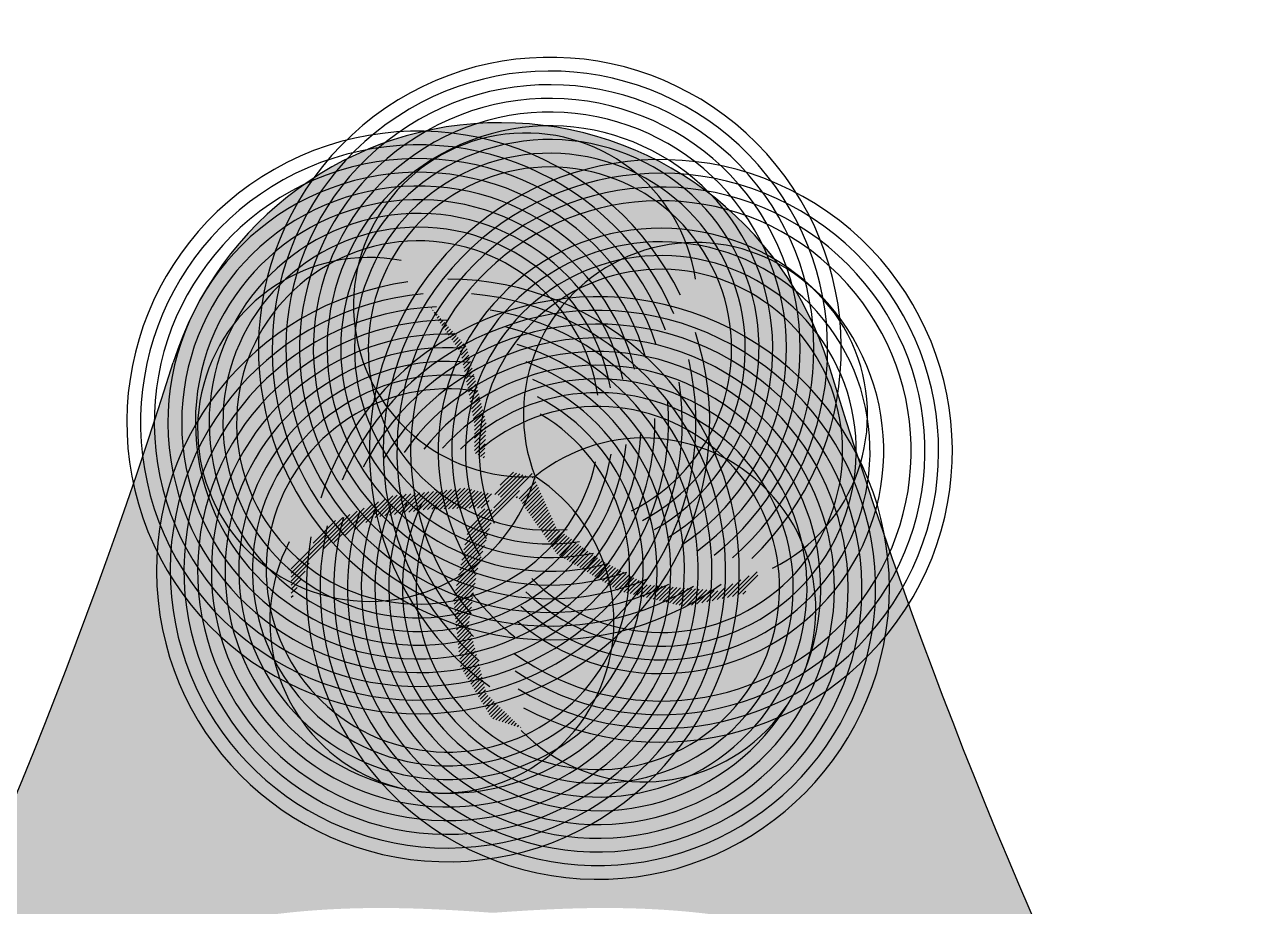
# Model space of a CAD drawing. Extents: x 652 to 897, y 187 to 370.
# Drawn here: x 840.26 to 847.41, y 224.1 to 229.24 of the extents above; entities that cross this region are included whole.
import ezdxf

# ---------------------------------------------------------------- set-up
doc = ezdxf.new("R2010")
doc.units = 0
doc.layers.get('0').update_dxf_attribs({"linetype": 'CONTINUOUS'})
doc.layers.add('40', color=3, linetype='CONTINUOUS')
doc.layers.add('ROAD', color=1, linetype='CONTINUOUS')

# ---------------------------------------------------------------- blocks, each defined once
blk = doc.blocks.new('WH51')
at = {"layer": '40', "color": 3}
for p, q in [((-100.0660938322544, 207.4378458242863), (-100.025436013937, 207.4784546177834)), ((-98.30146613717079, 204.3558264095336), (-97.72715812921524, 204.9301589298993)), ((-96.53690379858017, 201.2737988233566), (-95.42881487309933, 202.3818632420152)), ((-94.77227610349655, 198.1917794067413), (-93.13053697347641, 199.8335675541312)), ((-93.00771376490593, 195.1097599919885), (-90.8321937173605, 197.2852636966854)), ((-91.24308605492115, 192.0277324039489), (-88.53385046124458, 194.7369680088013)), ((-89.32399787008762, 189.1002224981785), (-86.23557256162167, 192.1886723209172)), ((-87.34692980349064, 186.230684299022), (-83.93722930550575, 189.6403766330332)), ((-85.36986173689365, 183.3611379303038), (-81.63888604938984, 187.0920809451491)), ((-83.39279367029667, 180.4915997311473), (-79.34060814976692, 184.543785257265)), ((-81.41572561860085, 177.6220533605665), (-77.04226489365101, 181.9954813998193)), ((-79.43865755200386, 174.75251516141), (-74.74398699402809, 179.4471857119352)), ((-77.46158948540688, 171.8829687908292), (-72.44564373791218, 176.8988900240511)), ((-75.48445604741573, 169.0134305916727), (-70.14730048179626, 174.350594336167)), ((-73.50738798081875, 166.1438842229545), (-67.84902258217335, 171.8022986482829)), ((-71.53031992912292, 163.274346023798), (-65.55067932605743, 169.2540029603988)), ((-69.55325186252594, 160.4048078246415), (-63.25233606994152, 166.7057072743773)), ((-67.57618379592896, 157.5352614540607), (-60.9540581703186, 164.157403415069)), ((-65.59911572933197, 154.6657232549042), (-58.65571491420269, 161.6091077271849)), ((-64.32944138348103, 151.0888076722622), (-57.13274629414082, 158.2854945939034)), ((-63.53909787535667, 147.0325285829604), (-56.14198981225491, 154.429612133652)), ((-62.74875435233116, 142.9762413222343), (-55.151233330369, 150.5737378429621)), ((-61.95841084420681, 138.9199622310698), (-54.16054220497608, 146.7178553808481)), ((-61.1680673211813, 134.8636749703437), (-53.16978572309017, 142.8619810901582)), ((-60.37772381305695, 130.8073958810419), (-52.17902924120426, 139.0060986280441)), ((-59.58744566142559, 126.7511086203158), (-51.18833811581135, 135.1502243373543)), ((-58.79710215330124, 122.694829531014), (-50.19758163392544, 131.2943418752402)), ((-58.00675863027573, 118.6385422702879), (-49.20682515203953, 127.4384675845504)), ((-57.21641512215137, 114.5822631791234), (-48.21606865525246, 123.5825851224363)), ((-56.42607159912586, 110.5259759183973), (-47.2253775447607, 119.7267108317465)), ((-55.63572809100151, 106.4696968290955), (-46.23462106287479, 115.870828371495)), ((-54.84544993937016, 102.4134095683694), (-45.24386456608772, 112.0149540789425)), ((-54.05510641634464, 98.35713047906756), (-44.25317345559597, 108.1590716186911)), ((-53.26476290822029, 94.30084321834147), (-43.2624169588089, 104.3031973280013)), ((-52.47441938519478, 90.244564127177), (-42.27166047692299, 100.4473148658872)), ((-51.68407587707043, 86.1882768664509), (-41.28090399503708, 96.59143240377307)), ((-50.89373235404491, 82.13199777714908), (-40.29021286964417, 92.73555811308324)), ((-50.10345420241356, 78.07571051642299), (-39.29945638775826, 88.87967565096915)), ((-49.31311069428921, 74.01943142712116), (-38.30869990587234, 85.02380136027932)), ((-48.52276717126369, 69.96314416639507), (-37.31800878047943, 81.16791890002787)), ((-48.28150029480457, 65.35778027586639), (-36.32725229859352, 77.3120446074754)), ((-48.28150029480457, 60.51116584055126), (-35.33649581670761, 73.45616214722395)), ((-48.28150029480457, 55.66455140709877), (-34.3458046913147, 69.60028785653412)), ((-48.28150029480457, 50.81793697178364), (-34.34175199270248, 64.75770161673427)), ((-48.28150029480457, 45.97132253646851), (-34.62746793031693, 59.62533855251968)), ((-48.28150029480457, 41.12470810301602), (-34.91324925422668, 54.49297548830509)), ((-48.28150029480457, 36.27809366770089), (-35.19896519184113, 49.36061242595315)), ((-47.05032667517662, 32.66262015886605), (-35.48474650084972, 44.22824936173856)), ((-44.01877002418041, 30.84757055528462), (-35.77046245336533, 39.09588629752398)), ((-40.98721335828304, 29.03251277841628), (-36.05624376237392, 33.96352323330939)), ((-37.95565670728683, 27.2174631729722), (-36.34195971488953, 28.83116834051907)), ((-58.50367298722267, -70.87636771425605), (17.17693158984184, 4.804236855357885)), ((-25.1250431984663, -32.65111532248557), (13.42654210329056, 5.90042912773788)), ((-23.71868799626827, -16.70496584102511), (2.175242930650711, 9.188997771590948)), ((-19.72363257408142, -17.55653303489089), (5.925697788596153, 8.092805499210954)), ((-17.45306998491287, -5.592733398079872), (-1.575146540999413, 10.2851900421083)), ((-17.00308860838413, -19.68257899023592), (9.676087260246277, 6.996621398255229)), ((17.81804391741753, 5.44534101523459), (20.86541920900345, 8.492716310545802)), ((20.92738643288612, 3.708044582977891), (22.35890765488148, 5.139549454674125)), ((23.85233071446419, 1.786382600665092), (24.67777591943741, 2.611860483884811)), ((-138.6442832052708, -39.54487045668066), (-113.7871266156435, -14.68765666894615)), ((-132.9004840999842, -38.64762041531503), (-108.3723159134388, -14.1194930896163)), ((-127.1566196233034, -37.75037854351103), (-102.9575052261353, -13.55132134072483)), ((-121.4127551466227, -36.85313667170703), (-97.5427598953247, -12.98315776139498)), ((-115.6688906699419, -35.95589479990304), (-92.12794919312, -12.41498601064086)), ((-109.9250261932611, -35.05865292809904), (-86.71320386230946, -11.84682243131101)), ((-104.4347828179598, -34.41505667753518), (-81.29839316010475, -11.27865068241954)), ((-99.46498565375805, -34.29181675426662), (-75.8836478292942, -10.71048710308969)), ((-94.49512313306332, -34.16858500242233), (-70.46883714199066, -10.14232352375984)), ((-89.52526059746742, -34.04534508101642), (-65.05402643978596, -9.574151773005724)), ((-84.55539807677269, -33.92210515774786), (-59.67412133514881, -9.040812071412802)), ((-79.5855355411768, -33.79886523447931), (-55.67906591296196, -9.892387436702847)), ((-74.61567302048206, -33.6756253130734), (-51.68401050567627, -10.74396280013025)), ((-69.64581048488617, -33.55238538980484), (-47.68895509839058, -11.59552999399602)), ((-64.67594796419144, -33.42914546653628), (-43.69389969110489, -12.44710535928607)), ((-59.7566789239645, -76.97600443288684), (5.611743614077568, -11.60756555758417)), ((-59.70608542859554, -33.30590554326773), (-39.69890964031219, -13.29867255315185)), ((-54.73628827929497, -33.18266562186182), (-35.7038542330265, -14.15024791844189)), ((5.195099040865898, -21.71749619953334), (25.3457537740469, -1.566784255206585)), ((7.166480228304863, -24.59270492196083), (26.83924221992493, -4.919959282502532)), ((9.137861430644989, -27.46791364438832), (28.33266527950764, -8.27312613837421)), ((11.10930800437927, -30.34312236681581), (29.82608835399151, -11.62629299424589)), ((-217.102169662714, -74.38316980563104), (-171.9834317713976, -29.26447276771069)), ((-204.2313559055328, -66.35901132971048), (-163.3971152454615, -25.52472164668143)), ((-191.3606075048447, -58.33485285378993), (-154.8107333481312, -21.78497052751482)), ((-178.4898591041565, -50.31069437600672), (-146.2757946997881, -18.0966626573354)), ((-167.3636055886745, -44.03108798712492), (-140.8609839975834, -17.52849090658128)), ((-161.6197411119938, -43.13384611532092), (-135.4462386667728, -16.96032732725143)), ((-155.875876635313, -42.2365960739553), (-130.0314279794693, -16.39215557835996)), ((-150.1320121586323, -41.3393542021513), (-124.6166826486588, -15.82399199903011)), ((-144.3881476819515, -40.44211232848465), (-119.201871946454, -15.255820248276)), ((-49.76642574369907, -33.05942569859326), (-31.70879881083965, -15.00181511230767)), ((-44.79656322300434, -32.9361857753247), (-27.71374340355396, -15.85339047573507)), ((-40.13169968128204, -33.11797753162682), (-30.79504379630089, -23.78132163919508)), ((1.865733668208122, -20.20018993318081), (3.223652467131615, -18.84228747710586)), ((13.08068919181824, -33.21833108924329), (31.31957678496838, -14.97945984825492)), ((15.05213576555252, -36.09353981353343), (32.81299984455109, -18.3326267041266)), ((17.02351696789265, -38.96874853596091), (34.30648827552795, -21.68580173142254)), ((18.99489817023277, -41.8439572583884), (35.79991135001183, -25.03896858729422)), ((20.9663447290659, -44.71916598081589), (37.29333440959454, -28.3921354431659)), ((-268.0788361728191, -115.6666319537908), (-189.1561955660582, -36.74397500790656)), ((-268.0764176100492, -110.8176071364433), (-197.7425774633884, -40.48372612893581)), ((-229.9729180634022, -82.40732828341424), (-180.5698136687279, -33.0042238868773)), ((-57.25060167908669, -64.77672282606363), (-27.44848710298538, -34.97456739842892)), ((-55.9975957274437, -58.67708610743284), (-31.67624641954899, -34.35570410825312)), ((-44.13701759278774, -41.96991805173457), (-35.90394036471844, -33.73684081993997)), ((22.93772593140602, -47.59437470324337), (38.7868228405714, -31.74530229903758)), ((24.90910713374615, -50.46958342567086), (40.28024591505527, -35.09847732447088)), ((26.88055369257927, -53.34479214809835), (41.77366897463799, -38.45164418034256)), ((28.8519348949194, -56.22000087238848), (43.26715740561485, -41.80481103621423)), ((-268.0740644335747, -105.9685823209584), (-206.3289593607187, -44.22347724810243)), ((-241.7523766607046, -74.80032097175717), (-214.9152758866549, -47.96322836913168)), ((-62.26269081234932, -89.17528604157269), (-30.37709188461304, -57.28967078030109)), ((-61.00968486070633, -83.0756493229419), (-28.39642867445946, -50.46236045472324)), ((30.82338145375252, -59.09520959481597), (44.76058048009872, -45.15797789208591)), ((32.79476265609264, -61.97041831724346), (46.25406891107559, -48.51114474795759)), ((34.76614385843277, -64.84562703967094), (47.74749198555946, -51.86431977339089)), ((36.73759041726589, -67.72083576209843), (49.24091504514217, -55.21748662926257)), ((38.70897161960602, -70.59604448452592), (51.02168820798397, -58.28332789428532)), ((-64.76876805722713, -101.3745676483959), (-34.33848367631435, -70.9442750941962)), ((-63.51576212048531, -95.27492276020348), (-32.35782046616077, -64.11697293817997)), ((40.6804181933403, -73.47125320881605), (53.85139384865761, -60.30023669824004)), ((42.65179939568043, -76.34646193124354), (56.68109947443008, -62.31715367175639)), ((44.62318058311939, -79.22167065367103), (59.51080511510372, -64.33407064713538)), ((46.59462715685368, -82.09687937609851), (62.3405107408762, -66.35098762065172)), ((48.5660083591938, -84.972088098526), (65.17021636664867, -68.36789642460644)), ((50.60419388115406, -87.78051701001823), (67.99992200732231, -70.38481339812279)), ((53.63575053215027, -89.59559929929674), (70.82962763309479, -72.40173037350178)), ((-67.27484531700611, -113.5738492570817), (-38.29987545311451, -84.59887940622866)), ((-66.02177400887012, -107.4742043670267), (-36.31914688646793, -77.77157725021243)), ((56.66730719804764, -91.4106815867126), (73.65933325886726, -74.41864734701812)), ((59.69879849255085, -93.22576387412846), (76.4890388995409, -76.43556432053447)), ((62.73035514354706, -95.04084616340697), (79.31874452531338, -78.45247312448919)), ((65.76184643805027, -96.85592845082283), (82.14838479459286, -80.46939009986818)), ((68.79340310394764, -98.67101890966296), (84.97809042036533, -82.48630707338452)), ((71.82495975494385, -100.4861011989415), (87.80779606103897, -84.50322404690087)), ((74.85645104944706, -102.3011834863573), (90.63750168681145, -86.52013285085559)), ((-268.0812547206879, -120.5156567692757), (-246.4553487300873, -98.889718092978)), ((-69.78085719048977, -125.7731226943433), (-42.26120187342167, -98.25348371826112)), ((-68.52785125374794, -119.6734859757125), (-40.28053866326809, -91.42618156224489)), ((77.88800771534443, -104.1162657737732), (93.46720731258392, -88.53704982437193)), ((80.91956436634064, -105.9313480630517), (96.29691295325756, -90.55396679975092)), ((83.95105566084385, -107.7464303504676), (99.12661857903004, -92.57088377326727)), ((86.98261231184006, -109.5615126397461), (101.9563242048025, -94.58780074864626)), ((90.01410360634327, -111.3766030985862), (105.0314148068428, -96.35932459123433)), ((93.04566027224064, -113.1916853860021), (108.1945537477732, -98.04277556203306)), ((96.07721692323685, -115.0067676734179), (111.3577580749989, -99.72622653283179)), ((99.10870821774006, -116.8218499626964), (114.5208970159292, -101.4096775036305)), ((-268.0836732685566, -125.3646815847605), (-251.3095783293247, -108.590586643666)), ((-73.29991546273232, -143.8320079222322), (-46.75127601623535, -117.2834093328565)), ((-72.28693445026875, -137.9724043011665), (-45.87321098148823, -111.5587216839194)), ((-71.03386314213276, -131.8727675825357), (-44.24193045496941, -105.0807858742774)), ((102.1402648836374, -118.6369322501123), (117.6840359717607, -103.0931284744292)), ((105.1718215346336, -120.4520145375282), (120.8472402840853, -104.7765794470906)), ((108.2033128291368, -122.2670968268067), (124.0103792399168, -106.4600304178894)), ((111.2348694950342, -124.0821872856468), (127.1735835522413, -108.1434813886881)), ((114.2663607895374, -125.8972695730627), (130.3367225080729, -109.8269241880625)), ((117.2979174405336, -127.7123518623412), (133.4999268203974, -111.5103751607239)), ((120.329474106431, -129.527434149757), (136.6630657762289, -113.1938261315227)), ((123.3609654009342, -131.3425164371729), (139.8262047320604, -114.8772771023214)), ((126.7655673325062, -132.7845616191626), (142.989409044385, -116.5607280731201)), ((255.0465364307165, -140.2088293656707), (281.0149195492268, -114.240446260199)), ((261.1821409463882, -138.919831123203), (290.687623411417, -109.4143404923379)), ((267.3177454471588, -137.6308410521597), (291.715638667345, -113.2329805232584)), ((-268.0885103791952, -135.0627312157303), (-261.0181029140949, -127.992331918329)), ((-268.0860918313265, -130.2137064002454), (-256.1638079434633, -118.2914633657783)), ((-72.84339746832848, -148.2221043594182), (-47.62934106588364, -123.008088812232)), ((-72.38687945902348, -152.6122089680284), (-48.50747147202492, -128.7327764611691)), ((130.6817256659269, -133.7150095552206), (146.1525480002165, -118.2441790439188)), ((134.5978839844465, -134.645457489416), (149.315752312541, -119.9276300147176)), ((138.5140423178673, -135.5759054236114), (152.4788912683725, -121.611080987379)), ((142.430200651288, -136.5063533596694), (155.6420302242041, -123.2945319581777)), ((146.3464243412018, -137.4368012938648), (158.8360874205828, -124.9470891971141)), ((150.2625826746225, -138.3672492280602), (163.2957662343979, -125.3340738303959)), ((154.1787409931421, -139.2976971622556), (167.7553797066212, -125.7210584636778)), ((158.0948993265629, -140.2281450983137), (172.2149931639433, -126.1080430969596)), ((162.0110576599836, -141.1585930325091), (176.6746066212654, -126.4950277302414)), ((165.9272159934044, -142.0890409667045), (181.1342854499817, -126.8820123616606)), ((169.843374311924, -143.0194889008999), (185.5938989073038, -127.2689888253808)), ((173.7595980167389, -143.9499368369579), (190.0535123646259, -127.6559734586626)), ((177.6757563352585, -144.8803847711533), (194.5131911933422, -128.0429580900818)), ((181.5919146686792, -145.8108327053487), (198.9728046506643, -128.4299427233636)), ((185.5080730021, -146.7412806414068), (203.4324181079865, -128.8169273566455)), ((189.4242313355207, -147.6717285756022), (207.8920315802097, -129.2039119899273)), ((193.3403896540403, -148.6021765097976), (212.3517103940248, -129.5908966232091)), ((197.2565479874611, -149.532624443993), (216.8113238662481, -129.9778812564909)), ((201.1727716773748, -150.463072380051), (221.2709373235703, -130.3648658879101)), ((205.9616350233555, -150.5207826215774), (225.7306161522865, -130.751850521192)), ((212.0972395241261, -149.231792550534), (230.1902296096087, -131.1388269849122)), ((218.2328440397978, -147.9427943080664), (234.6498430669308, -131.5258116163313)), ((224.3684485405684, -146.6538042351604), (239.1094565242529, -131.9127962496132)), ((230.5041184127331, -145.3648059945554), (243.5691353529692, -132.299780882895)), ((236.6397229135036, -144.0758077520877), (251.9967425912619, -128.7187390550971)), ((242.7753274291754, -142.7868176791817), (261.6695118248463, -123.8926414567977)), ((248.9109319299459, -141.4978194385767), (271.3422156870365, -119.0665438584983)), ((-268.0908635556698, -139.9117560312152), (-265.8723325133324, -137.693200469017)), ((-71.93036146461964, -157.0023054033518), (-49.3855365216732, -134.4574641101062)), ((-71.4738434702158, -161.3924100119621), (-50.26360155642033, -140.1821435876191)), ((-71.01732547581196, -165.7825064491481), (-51.14166660606861, -145.9068312384188)), ((273.4533499479294, -136.341842809692), (277.049997985363, -132.7452111281455)), ((-70.56080748140812, -170.1726110558957), (-52.01973164081573, -151.6315107159317)), ((-70.10428947210312, -174.5627156626433), (-52.89779669046402, -157.3561983648688)), ((-69.64777147769928, -178.9528120998293), (-53.7758617401123, -163.0808860138059)), ((-69.19125348329544, -183.3429167084396), (-54.65392677485943, -168.8055654931813)), ((-68.7347354888916, -187.7330131437629), (-54.86336028575897, -173.8615971002728)), ((-68.2782174795866, -192.1231177523732), (-53.87646041810513, -177.7213280014694)), ((-67.82169948518276, -196.5132141895592), (-52.88956053555012, -181.5810670722276)), ((-67.36518149077892, -200.9033187963068), (-51.90266066789627, -185.4407979734242)), ((-66.90866349637508, -205.2934152334929), (-50.91582615673542, -189.3005288727582)), ((-66.45214548707008, -209.6835198402405), (-49.92892627418041, -193.1602679435164)), ((-65.9956928640604, -214.0736162774265), (-48.94202640652657, -197.019998844713)), ((-65.53917486965656, -218.4637208841741), (-47.95519189536572, -200.8797379154712)), ((-65.08265686035156, -222.8538254927844), (-46.96829201281071, -204.7394688166678)), ((-63.42699472606182, -226.0447696186602), (-45.98139214515686, -208.599207887426)), ((-61.60039980709553, -229.0648054741323), (-44.99449226260185, -212.4589387886226)), ((-59.77380488812923, -232.084849499166), (-44.007657751441, -216.3186778593808)), ((-57.94720996916294, -235.1048935241997), (-43.02075788378716, -220.1784087605774)), ((-56.12068040668964, -238.1249375492334), (-42.03385800123215, -224.0381478313357)), ((-54.29408548772335, -241.1449815742671), (-41.0470234900713, -227.8978787325323)), ((-52.46749056875706, -244.1650174297392), (-40.06012362241745, -231.7576096318662)), ((-50.64096100628376, -247.1850614547729), (-39.07322373986244, -235.6173487044871)), ((-48.81436608731747, -250.2051054798067), (-38.0863238722086, -239.477079603821)), ((-46.98777116835117, -253.2251495048404), (-37.09948936104774, -243.3368186764419)), ((-45.16124160587788, -256.2451853603125), (-36.11258947849274, -247.1965495757759)), ((-43.33464668691158, -259.2652293853462), (-35.12568961083889, -251.0562886465341)), ((-41.50805176794529, -262.2852734103799), (-34.13885509967804, -254.9160195477307)), ((-39.68152220547199, -265.3053174372762), (-32.10066957771778, -257.7244893144816)), ((-37.8549272865057, -268.3253532908857), (-29.64276726543903, -260.1131932642311)), ((-36.02833236753941, -271.3453973159194), (-27.18486495316029, -262.5018890444189)), ((-34.20180281996727, -274.3654413409531), (-24.72689726948738, -264.8905848246068)), ((-32.37520788609982, -277.3854853678495), (-22.26899495720863, -267.279280602932)), ((-30.54861296713352, -280.4055293928832), (-19.81109264492989, -269.6679763831198)), ((-28.72208341956139, -283.4255652464926), (-17.35319033265114, -272.0566721633077)), ((-26.28496757149696, -285.8351210355759), (-14.89522264897823, -274.4453679434955)), ((-22.60700391232967, -287.0037554707378), (-12.43732033669949, -276.8340637218207)), ((-18.92904025316238, -288.1723899058998), (-9.979418024420738, -279.2227595020086)), ((-15.25107659399509, -289.3410243410617), (-7.521515712141991, -281.6114552821964)), ((-11.57304757833481, -290.5096669476479), (-5.063548028469086, -284.0001510623842)), ((-7.895083919167519, -291.6783013828099), (-2.605645716190338, -286.3888468425721)), ((-4.217120260000229, -292.8469358179718), (-0.1477434039115906, -288.7775426208973)), ((-0.5391566008329391, -294.0155702531338), (2.310224279761314, -291.1662384010851)), ((3.138807058334351, -295.1842046882957), (4.768126592040062, -293.554934181273)), ((6.816836073994637, -296.3528472948819), (7.22602890431881, -295.9436299614608))]:
    blk.add_line(p, q, dxfattribs=at)
for centre, radius, start, end in [((-173.9710750810409, 61.49845223136072), 206.3189196395816, 344.0673645776995, 79.47202162894514), ((-80.15762849196108, -107.7425374554878), 349.5069585796461, 90.0259824901297, 97.9012580258578), ((12.95751468367962, 210.8626130803605), 206.3189196395816, 273.1854195677489, 8.590076618994484), ((-80.15762849196108, -107.7425374554878), 333.0569992620531, 85.12781022021167, 95.07959598275062), ((-115.7119852328979, 69.82983494237124), 349.5069585796461, 18.02598249012971, 25.90125802585779), ((-80.15762849196108, -107.7425374554878), 316.6070399444602, 80.75475702284564, 92.49233749893718), ((-80.15762849196108, -107.7425374554878), 300.1570806268672, 76.73909274243039, 90.10480355905453), ((-115.7119852328979, 69.82983494237124), 333.0569992620531, 13.12781022021167, 23.07959598275063), ((-115.7119852328979, 69.82983494237124), 316.6070399444602, 8.754757022845643, 20.49233749893717), ((-80.15762849196108, -107.7425374554878), 283.7071213092743, 72.98102513374768, 87.89534845921601), ((-115.7119852328979, 69.82983494237124), 300.1570806268672, 4.739092742430389, 18.10480355905453), ((-80.15762849196108, -107.7425374554878), 267.2571619916812, 69.41441787153384, 85.85164697292262), ((-115.7119852328979, 69.82983494237124), 283.7071213092743, 0.9810251337476723, 15.89534845921602), ((-80.15762849196108, -107.7425374554878), 250.8072026740883, 65.99160782598989, 83.9689178297048), ((-115.7119852328979, 69.82983494237124), 267.2571619916812, 357.4144178715338, 13.85164697292262), ((-80.15762849196108, -107.7425374554878), 234.3572433564953, 62.67558565093411, 82.2493578493347), ((-115.7119852328979, 69.82983494237124), 250.8072026740883, 353.9916078259899, 11.96891782970479), ((-80.15762849196108, -107.7425374554878), 217.9072840389024, 59.43539877552172, 80.7025419078183), ((-115.7119852328979, 69.82983494237124), 234.3572433564953, 350.6755856509341, 10.2493578493347), ((-115.7119852328979, 69.82983494237124), 217.9072840389024, 347.4353987755217, 8.702541907818308), ((-87.38665616501385, -168.533877277092), 206.3189196395816, 57.18541956774892, 152.5900766189945), ((99.71063386224705, -128.8012155913748), 283.7071213092743, 144.9810251337477, 159.895348459216), ((99.71063386224705, -128.8012155913748), 267.2571619916812, 141.4144178715338, 157.8516469729226), ((99.71063386224705, -128.8012155913748), 250.8072026740883, 137.99160782599, 155.9689178297048), ((99.71063386224705, -128.8012155913748), 234.3572433564953, 134.6755856509342, 154.2493578493347), ((99.71063386224705, -128.8012155913748), 217.9072840389024, 131.4353987755218, 152.7025419078183), ((99.71063386224705, -128.8012155913748), 316.6070399444602, 152.7547570228456, 164.4923374989372), ((99.71063386224705, -128.8012155913748), 300.1570806268672, 148.7390927424304, 162.1048035590545), ((99.71063386224705, -128.8012155913748), 333.0569992620531, 157.1278102202117, 167.0795959827506), ((154.7810369849867, -155.0564190024161), 206.3189196395816, 129.1854195677489, 224.5900766189945), ((216.7971451386729, 79.42350725193683), 206.3189196395816, 201.1854195677489, 296.5900766189945), ((99.71063386224705, -128.8012155913748), 349.5069585796461, 162.0259824901297, 169.9012580258578), ((42.18247618671012, 158.5169184128172), 217.9072840389024, 275.4353987755218, 296.7025419078183), ((175.320976734758, 35.75617794622667), 217.9072840389024, 203.4353987755218, 224.7025419078183), ((42.18247618671012, 158.5169184128172), 234.3572433564953, 278.6755856509341, 298.2493578493347), ((42.18247618671012, 158.5169184128172), 250.8072026740883, 281.9916078259899, 299.9689178297048), ((175.320976734758, 35.75617794622667), 234.3572433564953, 206.6755856509342, 226.2493578493347), ((42.18247618671012, 158.5169184128172), 267.2571619916812, 285.4144178715339, 301.8516469729226), ((42.18247618671012, 158.5169184128172), 283.7071213092743, 288.9810251337477, 303.895348459216), ((42.18247618671012, 158.5169184128172), 300.1570806268672, 292.7390927424304, 306.1048035590545), ((175.320976734758, 35.75617794622667), 250.8072026740883, 209.9916078259899, 227.9689178297048), ((42.18247618671012, 158.5169184128172), 316.6070399444602, 296.7547570228456, 308.4923374989372), ((42.18247618671012, 158.5169184128172), 333.0569992620531, 301.1278102202116, 311.0795959827506), ((42.18247618671012, 158.5169184128172), 349.5069585796461, 306.0259824901297, 313.9012580258578), ((175.320976734758, 35.75617794622667), 267.2571619916812, 213.4144178715339, 229.8516469729226), ((175.320976734758, 35.75617794622667), 283.7071213092743, 216.9810251337477, 231.895348459216), ((175.320976734758, 35.75617794622667), 300.1570806268672, 220.7390927424304, 234.1048035590545), ((175.320976734758, 35.75617794622667), 316.6070399444602, 224.7547570228456, 236.4923374989372), ((175.320976734758, 35.75617794622667), 333.0569992620531, 229.1278102202116, 239.0795959827506), ((175.320976734758, 35.75617794622667), 349.5069585796461, 234.0259824901297, 241.9012580258578)]:
    blk.add_arc(centre, radius, start, end, dxfattribs=at)

msp = doc.modelspace()

# ---------------------------------------------------------------- hatches: boundary and pattern name
h = msp.add_hatch()
h.set_pattern_fill('AR-SAND,_O', color=3, scale=0.015)
h.set_pattern_definition([(37.50000000000001, (621.510797047651, 27.91900302845534), (-0.02400046943976069, 0.7341198559940135), [0, -0.5791200000000001, 0, -0.6476999999999999, 0, -0.6191249999999999]), (7.499999999999999, (621.510797047651, 27.91900302845534), (0.674284924707004, 1.075237650852531), [0, -0.31242, 0, -0.52197, 0, -0.200025]), (327.5, (621.042167047651, 27.91900302845534), (1.186488555362187, 0.002155777017818536), [0, -0.1905, 0, -0.6858, 0, -0.89535]), (317.5, (621.042167047651, 27.91900302845534), (1.145334678708446, 0.3343939848858243), [0, -0.09524999999999999, 0, -0.4495799999999999, 0, -0.51435])])
h.paths.add_polyline_path([(841.7424745208247, 220.7922433466746), (844.2424745208247, 220.7922433466746), (844.2424745208247, 219.2922433466746), (841.7424745208247, 219.2922433466746)], flags=17)
edge = h.paths.add_edge_path()
edge.add_line((829.1277458505245, 206.5874720662353), (856.5799552364444, 206.6696349054128))
edge.add_arc((856.5739693815332, 208.6696259477785), 2, 270.1714823675998, 416.7596014785668)
edge.add_arc((874.7841569035699, 236.4549313049898), 31.22098919931604, 197.1292668367236, 236.7596014785668, ccw=False)
edge.add_arc((843.0367613033578, 226.6704029063023), 2, 17.12926683672367, 162.5063651991398)
edge.add_arc((811.352231181403, 236.656627134309), 31.22098919931632, 302.336357694273, 342.50636519913985, ccw=False)
edge.add_arc((829.1217599956132, 208.5874631086), 2, 122.336357694273, 270.1714823675998)
edge = h.paths.add_edge_path()
edge.add_spline(control_points=[(842.9924745208247, 221.8054783868651), (842.4498158151205, 221.8473950676725), (840.8469993056432, 221.9712017021453), (840.2988397422297, 218.8708360396583), (842.8009589626046, 216.0173084427755), (843.914826234634, 209.5590827611782), (837.0649123073207, 205.7244482634125), (831.3843116664409, 208.0365296738701), (831.1118844648778, 212.5690957335684), (832.7942444534891, 213.983783151113), (833.5169258302732, 214.5435841414534)], knot_values=[0, 0, 0, 0, 1.492723776036479, 4.408963289764105, 6.477103742050039, 13.07118107319936, 20.51540853448634, 25.14613522583975, 28.93694719276226, 31.57815234295472, 31.57815234295472, 31.57815234295472, 31.57815234295472], degree=3, periodic=0)
edge.add_arc((836.0062505921782, 212.3560140945938), 3.313940325375668, -104.5833161486799, 138.6916246934232, ccw=False)
edge.add_spline(control_points=[(835.1718416366089, 209.1488405453426), (835.2785994714856, 209.1195894066419), (835.3898141266022, 209.0942460931202), (835.8052273487525, 209.0190973752011), (836.1252866985049, 208.9961758969453), (837.0178023545128, 209.0287586716653), (837.6071691654549, 209.1565227039686), (838.4627901114156, 209.5013523728244), (838.761470917263, 209.65744410418), (839.3048206512884, 210.0122299478905), (839.5479309030949, 210.2098916756769), (839.9644111209714, 210.6310161796454), (840.138248613067, 210.8543175437481), (840.4085059384284, 211.3042173740634), (840.5074805597129, 211.5317742965238), (840.684085776638, 212.1476759113287), (840.7347069377166, 212.5649871074332), (840.7113434369621, 213.45576078297), (840.6370002217396, 213.9269216637732), (840.4455553320831, 214.5944385126174), (840.372684509411, 214.8030390097716), (840.2065747621588, 215.2049904309077), (840.1126107493948, 215.3995043395914), (839.9123623585008, 215.7598503152744), (839.8155683862525, 215.9092729905546), (839.5815772636046, 216.2476979226882), (839.4873760346825, 216.3823218785067), (839.3036531773455, 216.6605978193955), (839.214836266613, 216.8004602919777), (839.035547655874, 217.110924508407), (838.9443896235956, 217.2821803897393), (838.7711914079334, 217.6613861533532), (838.6890319886636, 217.8707520714333), (838.5443951080003, 218.3411885285228), (838.4866601932862, 218.5976887869234), (838.3737050793778, 219.351653572704), (838.3682088332631, 219.8388436197282), (838.4497342219222, 220.5754431473996), (838.4931898234064, 220.8239303573099), (838.6193763198943, 221.3213436979894), (838.7004013048211, 221.567400287554), (838.8911393757099, 222.0086323112693), (838.989737477739, 222.2012639416149), (839.228966952818, 222.582397263619), (839.3680925560092, 222.7691896593349), (839.700540207336, 223.1307982354617), (839.8902295054056, 223.3026236792754), (840.2365017203997, 223.5415047794464), (840.3554045173129, 223.6127432740391), (840.6242123504743, 223.7527601810795), (840.7779134196547, 223.8184767841763), (841.1019793917766, 223.9319884397237), (841.2698165654466, 223.9752428110064), (841.6772535468444, 224.0563150659156), (841.9011677992061, 224.0769280733687), (842.311715518787, 224.0944266612875), (842.4945475854103, 224.0900405545959), (842.7784417604082, 224.0773652229299), (842.8901853075741, 224.0699590422817), (842.9924745208247, 224.0623369387066)], knot_values=[0.1655059243182748, 0.1655059243182748, 0.1655059243182748, 0.1655059243182748, 0.6684228555270622, 0.6684228555270622, 1.991581763645435, 1.991581763645435, 4.329377963234059, 4.329377963234059, 5.674594929180905, 5.674594929180905, 7.019811895127752, 7.019811895127752, 8.365028861074599, 8.365028861074599, 9.710245827021446, 9.710245827021446, 11.57156758402285, 11.57156758402285, 13.43288934102425, 13.43288934102425, 14.300617438944, 14.300617438944, 15.16834553686375, 15.16834553686375, 16.03607363478349, 16.03607363478349, 16.47721079161915, 16.47721079161915, 16.84247681862322, 16.84247681862322, 17.2077428456273, 17.2077428456273, 17.57300887263138, 17.57300887263138, 17.98269436368734, 17.98269436368734, 18.77222083729268, 18.77222083729268, 19.16698407409535, 19.16698407409535, 19.56174731089802, 19.56174731089802, 19.86029241017084, 19.86029241017084, 20.15883750944366, 20.15883750944366, 20.45738260871648, 20.45738260871648, 20.60665515835289, 20.60665515835289, 20.78822600552651, 20.78822600552651, 21.00544582124908, 21.00544582124908, 21.34604289238114, 21.34604289238114, 21.6866399635132, 21.6866399635132, 21.9338763254237, 21.9338763254237, 21.9338763254237, 21.9338763254237], degree=3, periodic=0)
edge.add_spline(control_points=[(842.9924745208234, 224.0623369387065), (843.0947637340743, 224.0699590422817), (843.2065072812406, 224.0773652229299), (843.490401456239, 224.0900405545959), (843.6732335228623, 224.0944266612875), (844.0837812424433, 224.0769280733687), (844.3076954948049, 224.0563150659156), (844.7151324762027, 223.9752428110064), (844.8829696498727, 223.9319884397237), (845.2070356219946, 223.8184767841763), (845.360736691175, 223.7527601810795), (845.6295445243364, 223.6127432740391), (845.7484473212496, 223.5415047794464), (846.0947195362437, 223.3026236792754), (846.2844088343134, 223.1307982354617), (846.6168564856401, 222.7691896593349), (846.7559820888313, 222.582397263619), (846.9952115639103, 222.2012639416149), (847.0938096659394, 222.0086323112693), (847.2845477368282, 221.567400287554), (847.365572721755, 221.3213436979894), (847.4917592182429, 220.8239303573099), (847.5352148197271, 220.5754431473996), (847.6167402083862, 219.8388436197282), (847.6112439622715, 219.351653572704), (847.4982888483631, 218.5976887869234), (847.440553933649, 218.3411885285228), (847.2959170529857, 217.8707520714333), (847.2137576337159, 217.6613861533532), (847.0405594180537, 217.2821803897393), (846.9494013857753, 217.110924508407), (846.7701127750363, 216.8004602919777), (846.6812958643038, 216.6605978193955), (846.4975730069668, 216.3823218785067), (846.4033717780447, 216.2476979226882), (846.1693806553968, 215.9092729905546), (846.0725866831485, 215.7598503152744), (845.8723382922545, 215.3995043395914), (845.7783742794905, 215.2049904309077), (845.6122645322383, 214.8030390097716), (845.5393937095662, 214.5944385126174), (845.3479488199097, 213.9269216637732), (845.2736056046872, 213.45576078297), (845.2502421039327, 212.5649871074332), (845.3008632650113, 212.1476759113287), (845.4774684819364, 211.5317742965238), (845.5764431032209, 211.3042173740634), (845.8467004285823, 210.8543175437481), (846.020537920678, 210.6310161796454), (846.4370181385544, 210.2098916756769), (846.6801283903609, 210.0122299478905), (847.2234781243864, 209.65744410418), (847.5221589302337, 209.5013523728244), (848.3777798761944, 209.1565227039686), (848.9671466871365, 209.0287586716653), (849.8596623431445, 208.9961758969453), (850.1797216928968, 209.0190973752011), (850.5951349150471, 209.0942460931202), (850.7063495701638, 209.1195894066419), (850.8131074050405, 209.1488405453426)], knot_values=[0.1655059243172232, 0.1655059243172232, 0.1655059243172232, 0.1655059243172232, 0.412742286228768, 0.412742286228768, 0.7533393573608309, 0.7533393573608309, 1.093936428492894, 1.093936428492894, 1.311156244215464, 1.311156244215464, 1.492727091389081, 1.492727091389081, 1.641999641025491, 1.641999641025491, 1.940544740298312, 1.940544740298312, 2.239089839571133, 2.239089839571133, 2.537634938843953, 2.537634938843953, 2.932398175646622, 2.932398175646622, 3.327161412449291, 3.327161412449291, 4.116687886054629, 4.116687886054629, 4.526373377110596, 4.526373377110596, 4.891639404114672, 4.891639404114672, 5.256905431118748, 5.256905431118748, 5.622171458122825, 5.622171458122825, 6.06330861495848, 6.06330861495848, 6.931036712878226, 6.931036712878226, 7.798764810797971, 7.798764810797971, 8.666492908717718, 8.666492908717718, 10.52781466571912, 10.52781466571912, 12.38913642272053, 12.38913642272053, 13.73435338866737, 13.73435338866737, 15.07957035461422, 15.07957035461422, 16.42478732056107, 16.42478732056107, 17.77000428650791, 17.77000428650791, 20.10780048609654, 20.10780048609654, 21.43095939421491, 21.43095939421491, 21.9338763254237, 21.9338763254237, 21.9338763254237, 21.9338763254237], degree=3, periodic=0)
edge.add_arc((849.9786984494864, 212.3560140946142), 3.313940325391527, 41.868099134465695, 284.5833161483367, ccw=False)
edge.add_spline(control_points=[(852.446534345736, 214.5677976440236), (853.171913608221, 213.9966330178361), (854.8760940987028, 212.581032820572), (854.5997677683564, 208.0365382442677), (848.9204645120375, 205.7244440474556), (842.0699987536201, 209.5590839837847), (843.1839986273388, 216.0173083585279), (845.6861075069877, 218.8708360573236), (845.1379499710068, 221.9712016998292), (843.535133285968, 221.8473950670867), (842.9924745208247, 221.8054783868651)], knot_values=[0, 0, 0, 0, 2.670395870025931, 6.461207836948446, 11.09193452830185, 18.53616198958884, 25.13023932073816, 27.19837977302409, 30.11461928675172, 31.6073430627882, 31.6073430627882, 31.6073430627882, 31.6073430627882], degree=3, periodic=0)

# ---------------------------------------------------------------- linework, layer by layer
at = {"layer": 'ROAD'}
for centre, radius, start, end in [((843.0367613033578, 226.6704029063023), 2, 17.12926683672367, 162.5063651991398), ((811.352231181403, 236.656627134309), 31.22098919931632, 302.336357694273, 342.5063651991399), ((874.7841569035699, 236.4549313049898), 31.22098919931604, 197.1292668367237, 236.7596014785668)]:
    msp.add_arc(centre, radius, start, end, dxfattribs=at)

# ---------------------------------------------------------------- block references
at = {"color": 82, "xscale": 0.004859999287873507, "yscale": 0.004860000042157253, "zscale": 0.004860000000000001}
msp.add_blockref('WH51', (843.1196565191894, 226.582615657005), dxfattribs=at)

doc.saveas('drawing.dxf')
